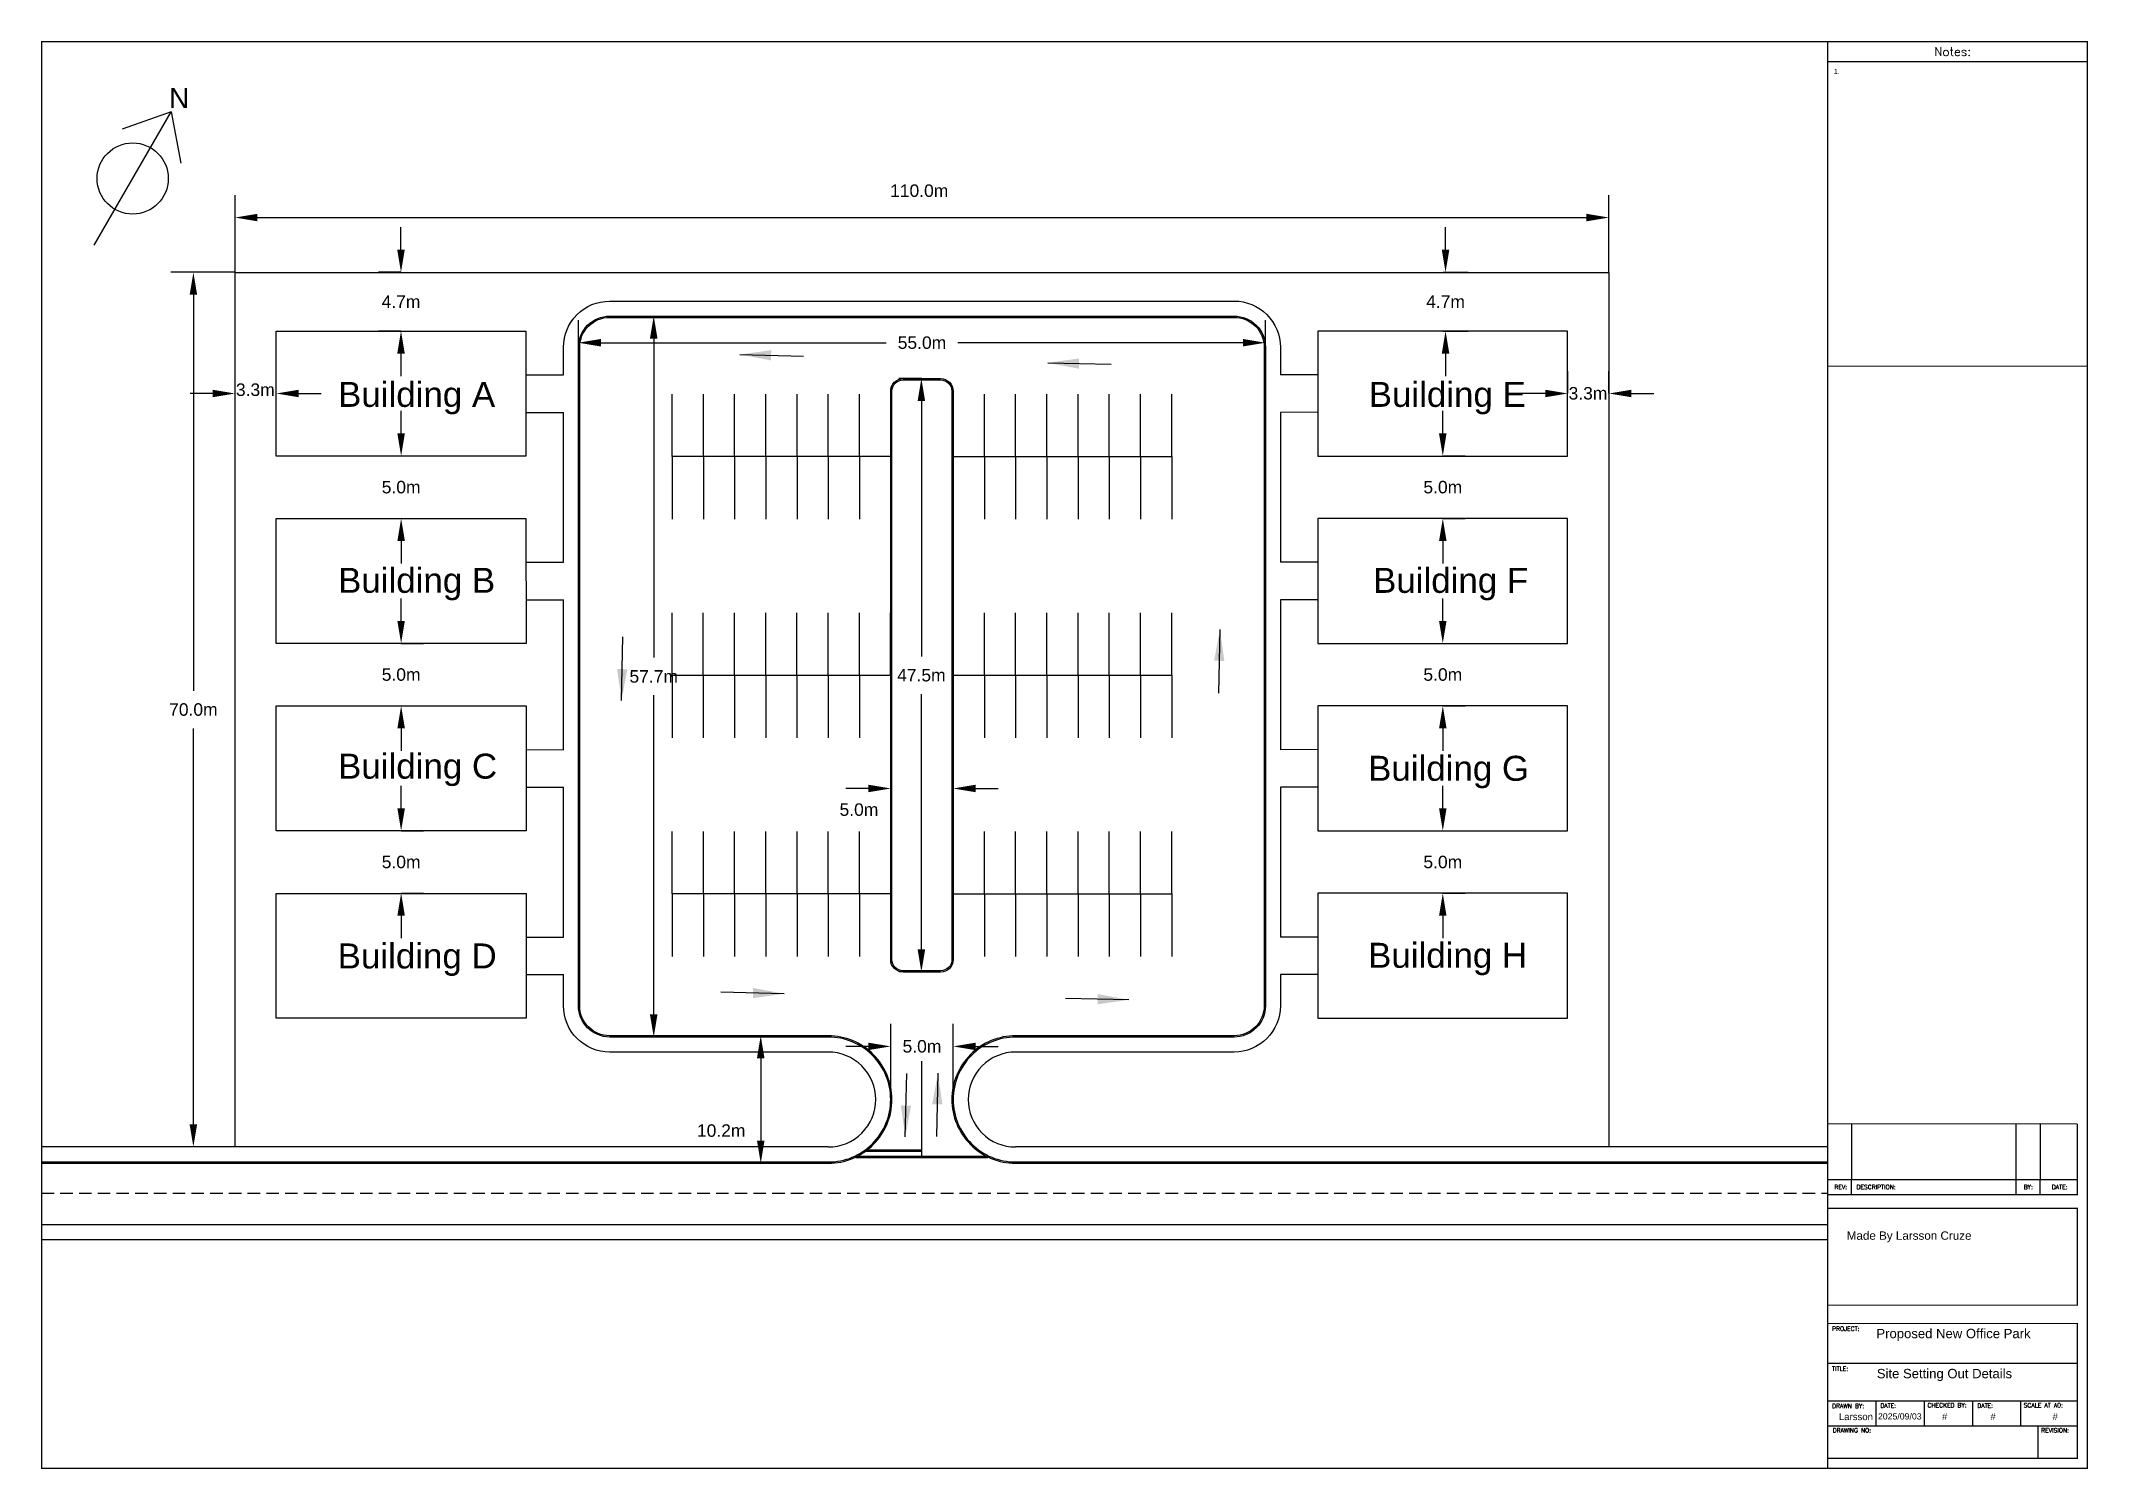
# Paper-space layout 'SiteLayout' of a CAD drawing. Header units: metres, sheet in millimetres. Extents: x 0 to 819, y 0 to 571.
# The model-space entities are those that its viewports show. They can reach past a viewport. Long polylines and large blocks are cut down to what shows.
import ezdxf

# ---------------------------------------------------------------- set-up
doc = ezdxf.new("R2010")
doc.units = ezdxf.units.M
doc.header["$MEASUREMENT"] = 0
doc.header["$PDMODE"] = 34
doc.header["$PDSIZE"] = 2
doc.linetypes.add('DASHED2', pattern=[0.375, 0.25, -0.125])
for name, color, linetype in [('BuildingOutline', 200, 'Continuous'), ('Dimensions', 7, 'Continuous'), ('NorthArrow', 18, 'Continuous'), ('Notes', 7, 'Continuous'), ('ParkingSpace', 9, 'Continuous'), ('RoadMarkings', 252, 'Continuous'), ('SiteBoundary', 10, 'Continuous'), ('Walkway', 104, 'Continuous'), ('YS-TEXT-LARGE', 250, 'Continuous'), ('YS-TEXT-MEDIUM', 6, 'Continuous'), ('YS-TEXT-SMALL', 2, 'Continuous'), ('YS-TITLEBLOCK-BORDERS', 154, 'Continuous'), ('YS-TITLEBLOCK-TEXT-NONEDITABLE', 154, 'Continuous')]:
    doc.layers.add(name, color=color, linetype=linetype)
doc.styles.add('ROMANS', font='romans.shx')
doc.styles.get("Standard").update_dxf_attribs({"font": 'arial.ttf'})
doc.styles.add('YS TEXT', font='arial.ttf')
doc.dimstyles.new('BuildingStyle', dxfattribs={"dimtxt": 2.5, "dimasz": 2.5, "dimexe": 2.5, "dimexo": 0.0625, "dimgap": 2.5, "dimtad": 0, "dimtih": 1, "dimtoh": 1, "dimdec": 0, "dimzin": 0, "dimdsep": 46, "dimtxsty": 'Standard', "dimcen": 0.09, "dimadec": 0, "dimazin": 0, "dimtfac": 1, "dimtdec": 0, "dimtofl": 0, "dimtmove": 2, "dimatfit": 3, "dimfxl": 1, "dimtolj": 1, "dimtzin": 0, "dimarcsym": 0})
doc.dimstyles.new('MyCustomSide', dxfattribs={"dimtxt": 5, "dimasz": 9, "dimexe": 9, "dimexo": 0.0625, "dimgap": 5, "dimtad": 0, "dimtih": 1, "dimtoh": 1, "dimdec": 1, "dimzin": 0, "dimdsep": 46, "dimtxsty": 'Standard', "dimcen": 0.09, "dimadec": 0, "dimazin": 0, "dimtfac": 1, "dimtdec": 1, "dimtofl": 0, "dimtmove": 2, "dimatfit": 3, "dimfxl": 1, "dimtolj": 1, "dimtzin": 0, "dimarcsym": 0})

# ---------------------------------------------------------------- blocks, each defined once
blk = doc.blocks.new('*D80')
at = {"layer": 'Defpoints', "color": 0, "transparency": 16777216}
for p in [(627.44, 500.58), (77.44, 478.67), (627.44, 478.67)]:
    blk.add_point(p, dxfattribs=at)
at = {"layer": 'Dimensions', "color": 0, "lineweight": -2, "transparency": 16777216}
for p, q in [((77.44, 478.74), (77.44, 509.58)), ((627.44, 478.74), (627.44, 509.58)), ((86.44, 500.58), (618.44, 500.58))]:
    blk.add_line(p, q, dxfattribs=at)
at = {"layer": 'Dimensions', "color": 0, "transparency": 16777216}
for points in [[(86.44, 502.08), (86.44, 499.08), (77.44, 500.58)], [(618.44, 502.08), (618.44, 499.08), (627.44, 500.58)]]:
    blk.add_solid(points, dxfattribs=at)
at = {"layer": 'Dimensions', "color": 0, "transparency": 16777216, "insert": (351.34, 511.31), "char_height": 5, "attachment_point": 5}
blk.add_mtext('\\A1;110.0m', dxfattribs=at)
blk = doc.blocks.new('*D81')
at = {"layer": 'Defpoints', "color": 0, "transparency": 16777216}
for p in [(60.77, 478.67), (77.44, 478.67), (77.44, 128.67)]:
    blk.add_point(p, dxfattribs=at)
at = {"layer": 'Dimensions', "color": 0, "lineweight": -2, "transparency": 16777216}
for p, q in [((77.38, 478.67), (51.77, 478.67)), ((60.77, 469.67), (60.77, 311.23)), ((60.77, 137.67), (60.77, 296.12)), ((77.38, 128.67), (51.77, 128.67))]:
    blk.add_line(p, q, dxfattribs=at)
at = {"layer": 'Dimensions', "color": 0, "transparency": 16777216}
for points in [[(59.27, 469.67), (62.27, 469.67), (60.77, 478.67)], [(59.27, 137.67), (62.27, 137.67), (60.77, 128.67)]]:
    blk.add_solid(points, dxfattribs=at)
at = {"layer": 'Dimensions', "color": 0, "transparency": 16777216, "insert": (60.77, 303.67), "char_height": 5, "attachment_point": 5}
blk.add_mtext('\\A1;70.0m', dxfattribs=at)
blk = doc.blocks.new('*D136')
at = {"layer": 'Defpoints', "color": 0, "transparency": 16777216}
for p in [(77.44, 430.17), (77.44, 430.17), (93.94, 430.17)]:
    blk.add_point(p, dxfattribs=at)
at = {"layer": 'Dimensions', "color": 0, "lineweight": -2, "transparency": 16777216}
for p, q in [((77.44, 430.24), (77.44, 439.17)), ((93.94, 430.24), (93.94, 439.17)), ((68.44, 430.17), (59.44, 430.17)), ((102.94, 430.17), (111.94, 430.17))]:
    blk.add_line(p, q, dxfattribs=at)
at = {"layer": 'Dimensions', "color": 0, "transparency": 16777216}
for points in [[(68.44, 431.67), (68.44, 428.67), (77.44, 430.17)], [(102.94, 431.67), (102.94, 428.67), (93.94, 430.17)]]:
    blk.add_solid(points, dxfattribs=at)
at = {"layer": 'Dimensions', "color": 0, "transparency": 16777216, "insert": (85.57, 431.66), "char_height": 5, "attachment_point": 5}
blk.add_mtext('\\A1;3.3m', dxfattribs=at)
blk = doc.blocks.new('*D137')
at = {"layer": 'Defpoints', "color": 0, "transparency": 16777216}
for p in [(143.94, 405.17), (143.94, 380.17), (143.94, 380.17)]:
    blk.add_point(p, dxfattribs=at)
at = {"layer": 'Dimensions', "color": 0, "lineweight": -2, "transparency": 16777216}
for p, q in [((143.94, 414.17), (143.94, 423.17)), ((144, 405.17), (152.94, 405.17)), ((144, 380.17), (152.94, 380.17)), ((143.94, 371.17), (143.94, 362.17))]:
    blk.add_line(p, q, dxfattribs=at)
at = {"layer": 'Dimensions', "color": 0, "transparency": 16777216}
for points in [[(142.44, 414.17), (145.44, 414.17), (143.94, 405.17)], [(142.44, 371.17), (145.44, 371.17), (143.94, 380.17)]]:
    blk.add_solid(points, dxfattribs=at)
at = {"layer": 'Dimensions', "color": 0, "transparency": 16777216, "insert": (143.94, 392.67), "char_height": 5, "attachment_point": 5}
blk.add_mtext('\\A1;5.0m', dxfattribs=at)
blk = doc.blocks.new('*D138')
at = {"layer": 'Defpoints', "color": 0, "transparency": 16777216}
for p in [(143.94, 330.17), (143.94, 330.17), (143.94, 305.17)]:
    blk.add_point(p, dxfattribs=at)
at = {"layer": 'Dimensions', "color": 0, "lineweight": -2, "transparency": 16777216}
for p, q in [((143.94, 339.17), (143.94, 348.17)), ((144, 330.17), (152.94, 330.17)), ((144, 305.17), (152.94, 305.17)), ((143.94, 296.17), (143.94, 287.17))]:
    blk.add_line(p, q, dxfattribs=at)
at = {"layer": 'Dimensions', "color": 0, "transparency": 16777216}
for points in [[(142.44, 339.17), (145.44, 339.17), (143.94, 330.17)], [(142.44, 296.17), (145.44, 296.17), (143.94, 305.17)]]:
    blk.add_solid(points, dxfattribs=at)
at = {"layer": 'Dimensions', "color": 0, "transparency": 16777216, "insert": (143.94, 317.67), "char_height": 5, "attachment_point": 5}
blk.add_mtext('\\A1;5.0m', dxfattribs=at)
blk = doc.blocks.new('*D139')
at = {"layer": 'Defpoints', "color": 0, "transparency": 16777216}
for p in [(143.94, 255.17), (143.94, 230.17), (143.94, 230.17)]:
    blk.add_point(p, dxfattribs=at)
at = {"layer": 'Dimensions', "color": 0, "lineweight": -2, "transparency": 16777216}
for p, q in [((143.94, 264.17), (143.94, 273.17)), ((144, 255.17), (152.94, 255.17)), ((144, 230.17), (152.94, 230.17)), ((143.94, 221.17), (143.94, 212.17))]:
    blk.add_line(p, q, dxfattribs=at)
at = {"layer": 'Dimensions', "color": 0, "transparency": 16777216}
for points in [[(142.44, 264.17), (145.44, 264.17), (143.94, 255.17)], [(142.44, 221.17), (145.44, 221.17), (143.94, 230.17)]]:
    blk.add_solid(points, dxfattribs=at)
at = {"layer": 'Dimensions', "color": 0, "transparency": 16777216, "insert": (143.94, 242.67), "char_height": 5, "attachment_point": 5}
blk.add_mtext('\\A1;5.0m', dxfattribs=at)
blk = doc.blocks.new('*D140')
at = {"layer": 'Defpoints', "color": 0, "transparency": 16777216}
for p in [(560.94, 478.67), (562.04, 478.67), (560.94, 455.17)]:
    blk.add_point(p, dxfattribs=at)
at = {"layer": 'Dimensions', "color": 0, "lineweight": -2, "transparency": 16777216}
for p, q in [((562.04, 487.67), (562.04, 496.67)), ((561, 478.67), (571.04, 478.67)), ((561, 455.17), (571.04, 455.17)), ((562.04, 446.17), (562.04, 437.17))]:
    blk.add_line(p, q, dxfattribs=at)
at = {"layer": 'Dimensions', "color": 0, "transparency": 16777216}
for points in [[(560.54, 487.67), (563.54, 487.67), (562.04, 478.67)], [(560.54, 446.17), (563.54, 446.17), (562.04, 455.17)]]:
    blk.add_solid(points, dxfattribs=at)
at = {"layer": 'Dimensions', "color": 0, "transparency": 16777216, "insert": (562.04, 466.92), "char_height": 5, "attachment_point": 5}
blk.add_mtext('\\A1;4.7m', dxfattribs=at)
blk = doc.blocks.new('*D141')
at = {"layer": 'Defpoints', "color": 0, "transparency": 16777216}
for p in [(560.94, 405.17), (560.94, 380.17), (560.94, 380.17)]:
    blk.add_point(p, dxfattribs=at)
at = {"layer": 'Dimensions', "color": 0, "lineweight": -2, "transparency": 16777216}
for p, q in [((560.94, 414.17), (560.94, 423.17)), ((561, 405.17), (569.94, 405.17)), ((561, 380.17), (569.94, 380.17)), ((560.94, 371.17), (560.94, 362.17))]:
    blk.add_line(p, q, dxfattribs=at)
at = {"layer": 'Dimensions', "color": 0, "transparency": 16777216}
for points in [[(559.44, 414.17), (562.44, 414.17), (560.94, 405.17)], [(559.44, 371.17), (562.44, 371.17), (560.94, 380.17)]]:
    blk.add_solid(points, dxfattribs=at)
at = {"layer": 'Dimensions', "color": 0, "transparency": 16777216, "insert": (560.94, 392.67), "char_height": 5, "attachment_point": 5}
blk.add_mtext('\\A1;5.0m', dxfattribs=at)
blk = doc.blocks.new('*D142')
at = {"layer": 'Defpoints', "color": 0, "transparency": 16777216}
for p in [(560.94, 330.17), (560.94, 305.17), (560.94, 305.17)]:
    blk.add_point(p, dxfattribs=at)
at = {"layer": 'Dimensions', "color": 0, "lineweight": -2, "transparency": 16777216}
for p, q in [((560.94, 339.17), (560.94, 348.17)), ((561, 330.17), (569.94, 330.17)), ((561, 305.17), (569.94, 305.17)), ((560.94, 296.17), (560.94, 287.17))]:
    blk.add_line(p, q, dxfattribs=at)
at = {"layer": 'Dimensions', "color": 0, "transparency": 16777216}
for points in [[(559.44, 339.17), (562.44, 339.17), (560.94, 330.17)], [(559.44, 296.17), (562.44, 296.17), (560.94, 305.17)]]:
    blk.add_solid(points, dxfattribs=at)
at = {"layer": 'Dimensions', "color": 0, "transparency": 16777216, "insert": (560.94, 317.67), "char_height": 5, "attachment_point": 5}
blk.add_mtext('\\A1;5.0m', dxfattribs=at)
blk = doc.blocks.new('*D143')
at = {"layer": 'Defpoints', "color": 0, "transparency": 16777216}
for p in [(560.94, 255.17), (560.94, 230.17), (560.94, 230.17)]:
    blk.add_point(p, dxfattribs=at)
at = {"layer": 'Dimensions', "color": 0, "lineweight": -2, "transparency": 16777216}
for p, q in [((560.94, 264.17), (560.94, 273.17)), ((561, 255.17), (569.94, 255.17)), ((561, 230.17), (569.94, 230.17)), ((560.94, 221.17), (560.94, 212.17))]:
    blk.add_line(p, q, dxfattribs=at)
at = {"layer": 'Dimensions', "color": 0, "transparency": 16777216}
for points in [[(559.44, 264.17), (562.44, 264.17), (560.94, 255.17)], [(559.44, 221.17), (562.44, 221.17), (560.94, 230.17)]]:
    blk.add_solid(points, dxfattribs=at)
at = {"layer": 'Dimensions', "color": 0, "transparency": 16777216, "insert": (560.94, 242.67), "char_height": 5, "attachment_point": 5}
blk.add_mtext('\\A1;5.0m', dxfattribs=at)
blk = doc.blocks.new('*D144')
at = {"layer": 'Defpoints', "color": 0, "transparency": 16777216}
for p in [(143.88, 478.67), (143.94, 478.67), (143.94, 455.17)]:
    blk.add_point(p, dxfattribs=at)
at = {"layer": 'Dimensions', "color": 0, "lineweight": -2, "transparency": 16777216}
for p, q in [((143.88, 487.67), (143.88, 496.67)), ((143.88, 478.67), (134.88, 478.67)), ((143.88, 455.17), (134.88, 455.17)), ((143.88, 446.17), (143.88, 437.17))]:
    blk.add_line(p, q, dxfattribs=at)
at = {"layer": 'Dimensions', "color": 0, "transparency": 16777216}
for points in [[(142.38, 487.67), (145.38, 487.67), (143.88, 478.67)], [(142.38, 446.17), (145.38, 446.17), (143.88, 455.17)]]:
    blk.add_solid(points, dxfattribs=at)
at = {"layer": 'Dimensions', "color": 0, "transparency": 16777216, "insert": (143.88, 466.92), "char_height": 5, "attachment_point": 5}
blk.add_mtext('\\A1;4.7m', dxfattribs=at)
blk = doc.blocks.new('*D145')
at = {"layer": 'Defpoints', "color": 0, "transparency": 16777216}
for p in [(610.94, 430.17), (627.44, 430.17), (627.44, 430.17)]:
    blk.add_point(p, dxfattribs=at)
at = {"layer": 'Dimensions', "color": 0, "lineweight": -2, "transparency": 16777216}
for p, q in [((610.94, 430.24), (610.94, 439.17)), ((627.44, 430.24), (627.44, 439.17)), ((601.94, 430.17), (592.94, 430.17)), ((636.44, 430.17), (645.44, 430.17))]:
    blk.add_line(p, q, dxfattribs=at)
at = {"layer": 'Dimensions', "color": 0, "transparency": 16777216}
for points in [[(601.94, 431.67), (601.94, 428.67), (610.94, 430.17)], [(636.44, 431.67), (636.44, 428.67), (627.44, 430.17)]]:
    blk.add_solid(points, dxfattribs=at)
at = {"layer": 'Dimensions', "color": 0, "transparency": 16777216, "insert": (619.06, 430.23), "char_height": 5, "attachment_point": 5}
blk.add_mtext('\\A1;3.3m', dxfattribs=at)
blk = doc.blocks.new('*D146')
at = {"layer": 'Defpoints', "color": 0, "transparency": 16777216}
for p in [(314.94, 173.17), (287.9, 122.17), (314.94, 122.17)]:
    blk.add_point(p, dxfattribs=at)
at = {"layer": 'Dimensions', "color": 0, "lineweight": -2, "transparency": 16777216}
for p, q in [((314.88, 173.17), (278.9, 173.17)), ((287.9, 164.17), (287.9, 131.17)), ((314.88, 122.17), (278.9, 122.17))]:
    blk.add_line(p, q, dxfattribs=at)
at = {"layer": 'Dimensions', "color": 0, "transparency": 16777216}
for points in [[(286.4, 164.17), (289.4, 164.17), (287.9, 173.17)], [(286.4, 131.17), (289.4, 131.17), (287.9, 122.17)]]:
    blk.add_solid(points, dxfattribs=at)
at = {"layer": 'Dimensions', "color": 0, "transparency": 16777216, "insert": (272.07, 135.17), "char_height": 5, "attachment_point": 5}
blk.add_mtext('\\A1;10.2m', dxfattribs=at)
blk = doc.blocks.new('*D147')
at = {"layer": 'Defpoints', "color": 0, "transparency": 16777216}
for p in [(364.94, 168.89), (339.94, 147.67), (364.94, 147.67)]:
    blk.add_point(p, dxfattribs=at)
at = {"layer": 'Dimensions', "color": 0, "lineweight": -2, "transparency": 16777216}
for p, q in [((339.94, 147.74), (339.94, 177.89)), ((364.94, 147.74), (364.94, 177.89)), ((330.94, 168.89), (321.94, 168.89)), ((373.94, 168.89), (382.94, 168.89))]:
    blk.add_line(p, q, dxfattribs=at)
at = {"layer": 'Dimensions', "color": 0, "transparency": 16777216}
for points in [[(330.94, 170.39), (330.94, 167.39), (339.94, 168.89)], [(373.94, 170.39), (373.94, 167.39), (364.94, 168.89)]]:
    blk.add_solid(points, dxfattribs=at)
at = {"layer": 'Dimensions', "color": 0, "transparency": 16777216, "insert": (352.44, 168.89), "char_height": 5, "attachment_point": 5}
blk.add_mtext('\\A1;5.0m', dxfattribs=at)
blk = doc.blocks.new('*D149')
at = {"layer": 'Defpoints', "color": 0, "transparency": 16777216}
for p in [(214.94, 448.67), (489.94, 450.49), (489.94, 448.67)]:
    blk.add_point(p, dxfattribs=at)
at = {"layer": 'Dimensions', "color": 0, "lineweight": -2, "transparency": 16777216}
for p, q in [((214.94, 448.74), (214.94, 459.49)), ((489.94, 448.74), (489.94, 459.49)), ((223.94, 450.49), (338.1, 450.49)), ((480.94, 450.49), (366.78, 450.49))]:
    blk.add_line(p, q, dxfattribs=at)
at = {"layer": 'Dimensions', "color": 0, "transparency": 16777216}
for points in [[(223.94, 451.99), (223.94, 448.99), (214.94, 450.49)], [(480.94, 451.99), (480.94, 448.99), (489.94, 450.49)]]:
    blk.add_solid(points, dxfattribs=at)
at = {"layer": 'Dimensions', "color": 0, "transparency": 16777216, "insert": (352.44, 450.49), "char_height": 5, "attachment_point": 5}
blk.add_mtext('\\A1;55.0m', dxfattribs=at)
blk = doc.blocks.new('*D150')
at = {"layer": 'Defpoints', "color": 0, "transparency": 16777216}
for p in [(227.44, 461.17), (227.44, 172.67), (245.06, 172.67)]:
    blk.add_point(p, dxfattribs=at)
at = {"layer": 'Dimensions', "color": 0, "lineweight": -2, "transparency": 16777216}
for p, q in [((227.5, 461.17), (254.06, 461.17)), ((245.06, 452.17), (245.06, 324.47)), ((245.06, 181.67), (245.06, 309.38)), ((227.5, 172.67), (254.06, 172.67))]:
    blk.add_line(p, q, dxfattribs=at)
at = {"layer": 'Dimensions', "color": 0, "transparency": 16777216}
for points in [[(243.56, 452.17), (246.56, 452.17), (245.06, 461.17)], [(243.56, 181.67), (246.56, 181.67), (245.06, 172.67)]]:
    blk.add_solid(points, dxfattribs=at)
at = {"layer": 'Dimensions', "color": 0, "transparency": 16777216, "insert": (245.06, 316.92), "char_height": 5, "attachment_point": 5}
blk.add_mtext('\\A1;57.7m', dxfattribs=at)
blk = doc.blocks.new('*D151')
at = {"layer": 'Defpoints', "color": 0, "transparency": 16777216}
for p in [(352.44, 436.17), (352.21, 198.67), (352.44, 198.67)]:
    blk.add_point(p, dxfattribs=at)
at = {"layer": 'Dimensions', "color": 0, "lineweight": -2, "transparency": 16777216}
for p, q in [((352.38, 436.17), (343.21, 436.17)), ((352.21, 427.17), (352.21, 324.97)), ((352.21, 207.67), (352.21, 309.88)), ((352.38, 198.67), (343.21, 198.67))]:
    blk.add_line(p, q, dxfattribs=at)
at = {"layer": 'Dimensions', "color": 0, "transparency": 16777216}
for points in [[(350.71, 427.17), (353.71, 427.17), (352.21, 436.17)], [(350.71, 207.67), (353.71, 207.67), (352.21, 198.67)]]:
    blk.add_solid(points, dxfattribs=at)
at = {"layer": 'Dimensions', "color": 0, "transparency": 16777216, "insert": (352.21, 317.42), "char_height": 5, "attachment_point": 5}
blk.add_mtext('\\A1;47.5m', dxfattribs=at)
blk = doc.blocks.new('*D152')
at = {"layer": 'Defpoints', "color": 0, "transparency": 16777216}
for p in [(364.94, 272.11), (339.94, 242.42), (364.94, 242.42)]:
    blk.add_point(p, dxfattribs=at)
at = {"layer": 'Dimensions', "color": 0, "lineweight": -2, "transparency": 16777216}
for p, q in [((339.94, 242.49), (339.94, 281.11)), ((364.94, 242.49), (364.94, 281.11)), ((330.94, 272.11), (321.94, 272.11)), ((373.94, 272.11), (382.94, 272.11))]:
    blk.add_line(p, q, dxfattribs=at)
at = {"layer": 'Dimensions', "color": 0, "transparency": 16777216}
for points in [[(330.94, 273.61), (330.94, 270.61), (339.94, 272.11)], [(373.94, 273.61), (373.94, 270.61), (364.94, 272.11)]]:
    blk.add_solid(points, dxfattribs=at)
at = {"layer": 'Dimensions', "color": 0, "transparency": 16777216, "insert": (327.21, 263.62), "char_height": 5, "attachment_point": 5}
blk.add_mtext('\\A1;5.0m', dxfattribs=at)
blk = doc.blocks.new('ParkingSpaces')
at = {"layer": 'ParkingSpace'}
for points in [[(-17.5, 0), (-17.5, 5)], [(-15, 0), (-15, 5)], [(-12.5, 0), (-12.5, 5)], [(-10, 0), (-10, 5)], [(-7.5, 0), (-7.5, 5)], [(-5, 0), (-5, 5)], [(-2.5, 0), (-2.5, 5)], [(-2.5, 0), (-2.5, 5)], [(0, 0), (0, 5)], [(0, 0), (-17.5, 0)], [(0, 0), (-17.5, 0)], [(0, 0), (0, -5)], [(-17.5, 0), (-17.5, -5)], [(-15, 0), (-15, -5)], [(-12.5, 0), (-12.5, -5)], [(-10, 0), (-10, -5)], [(-7.5, 0), (-7.5, -5)], [(-5, 0), (-5, -5)], [(-2.5, 0), (-2.5, -5)], [(-2.5, 0), (-2.5, -5)]]:
    blk.add_lwpolyline(points, dxfattribs=at)

msp = doc.modelspace()

# ---------------------------------------------------------------- linework, layer by layer
for p, q in [((100441.9, 50255.13), (100054.13, 50031.25)), ((100041.14, 50023.75), (99558.1, 49744.87))]:
    msp.add_line(p, q)
for points in [[(100054.73, 50030.21), (100442.53, 50254.11)], [(100054.78, 50030.12), (100442.58, 50254.02)], [(99561.35, 49739.58), (100445.15, 50249.85)], [(99561.98, 49738.56), (100445.78, 50248.83)], [(99558.73, 49743.85), (100041.74, 50022.71)], [(99558.78, 49743.76), (100041.79, 50022.62)]]:
    msp.add_lwpolyline(points)
at = {"linetype": 'DASHED2', "ltscale": 100}
msp.add_lwpolyline([(99560.04, 49741.71), (100443.84, 50251.98)], dxfattribs=at)
at = {"layer": 'BuildingOutline'}
for points in [[(100059.75, 50109.9), (100042.43, 50099.9), (100047.43, 50091.24), (100064.75, 50101.24)], [(100067.25, 50096.91), (100049.93, 50086.91), (100054.93, 50078.25), (100072.25, 50088.25)], [(100074.75, 50083.92), (100057.43, 50073.92), (100062.43, 50065.26), (100079.75, 50075.26)], [(100082.25, 50070.93), (100064.93, 50060.93), (100069.93, 50052.27), (100087.25, 50062.27)], [(99970.21, 50058.2), (99987.53, 50068.2), (99992.53, 50059.54), (99975.21, 50049.54)], [(99977.71, 50045.21), (99995.03, 50055.21), (100000.03, 50046.55), (99982.71, 50036.55)], [(99985.21, 50032.22), (100002.53, 50042.22), (100007.53, 50033.56), (99990.21, 50023.56)], [(99992.71, 50019.23), (100010.03, 50029.23), (100015.03, 50020.57), (99997.71, 50010.57)]]:
    msp.add_lwpolyline(points, close=True, dxfattribs=at)
at = {"layer": 'RoadMarkings'}
msp.add_lwpolyline([(100048.03, 50026.81), (100044.2, 50033.45)], dxfattribs=at)
at = {"layer": 'RoadMarkings', "linetype": 'DASHED2', "ltscale": 1.6, "const_width": 0.2}
for points in [[(100043.44, 50024.16), (100052.62, 50029.46)], [(100043.91, 50025.01), (100047.78, 50027.24)]]:
    msp.add_lwpolyline(points, dxfattribs=at)
at = {"layer": 'SiteBoundary'}
for points in [[(99965, 50060.62), (100060.26, 50115.62)], [(100060.26, 50115.62), (100095.26, 50055)], [(99965, 50060.62), (100000, 50000)]]:
    msp.add_lwpolyline(points, dxfattribs=at)
at = {"layer": 'Walkway'}
for points in [[(99991.88, 50066.67), (99990.78, 50068.58, -0.414214), (99992.13, 50073.63), (100035.43, 50098.63, -0.414214), (100040.49, 50097.28), (100041.59, 50095.37)], [(100041.74, 50022.71, 0.414214), (100043.57, 50029.54), (100043.57, 50029.54, 0.414214), (100036.74, 50031.37), (100021.58, 50022.62, -0.414214), (100018.17, 50023.54), (99991.82, 50069.18, -0.414214), (99992.73, 50072.59), (100036.03, 50097.59, -0.414214), (100039.45, 50096.68), (100065.8, 50051.04, -0.414214), (100064.88, 50047.62), (100049.73, 50038.87, 0.414214), (100047.9, 50032.04), (100047.9, 50032.04, 0.414214), (100054.73, 50030.21)], [(100041.79, 50022.62, 0.414214), (100043.65, 50029.59, 0.414214), (100036.69, 50031.46), (100021.53, 50022.71, -0.414214), (100018.25, 50023.59), (99991.9, 50069.23, -0.414214), (99992.78, 50072.5), (100036.08, 50097.5, -0.414214), (100039.36, 50096.63), (100065.71, 50050.99, -0.414214), (100064.83, 50047.71), (100049.68, 50038.96, 0.414214), (100047.81, 50031.99, 0.414214), (100054.78, 50030.12)], [(100065.59, 50053.8), (100066.84, 50051.64, -0.414214), (100065.48, 50046.58), (100050.33, 50037.83, 0.414214), (100048.94, 50032.64, 0.414214), (100054.13, 50031.25)], [(100041.14, 50023.75, 0.414214), (100042.53, 50028.94, 0.414214), (100037.34, 50030.33), (100022.18, 50021.58, -0.414214), (100017.13, 50022.94), (100015.88, 50025.1)]]:
    msp.add_lwpolyline(points, format="xyb", dxfattribs=at)
for points in [[(100044.18, 50096.87), (100041.59, 50095.37)], [(100045.68, 50094.27), (100043.09, 50092.77)], [(100043.09, 50092.77), (100049.09, 50082.38)], [(100051.68, 50083.88), (100049.09, 50082.38)], [(100053.18, 50081.28), (100050.59, 50079.78)], [(100050.59, 50079.78), (100056.59, 50069.39)], [(100059.18, 50070.89), (100056.59, 50069.39)], [(100060.68, 50068.29), (100058.09, 50066.79)], [(100058.09, 50066.79), (100064.09, 50056.4)], [(99989.28, 50065.17), (99991.88, 50066.67)], [(99990.78, 50062.57), (99993.38, 50064.07)], [(99999.38, 50053.68), (99993.38, 50064.07)], [(100066.68, 50057.9), (100064.09, 50056.4)], [(100068.18, 50055.3), (100065.59, 50053.8)], [(99996.78, 50052.18), (99999.38, 50053.68)], [(99998.28, 50049.58), (100000.88, 50051.08)], [(100006.88, 50040.69), (100000.88, 50051.08)], [(100004.28, 50039.19), (100006.88, 50040.69)], [(100005.78, 50036.59), (100008.38, 50038.09)], [(100014.38, 50027.7), (100008.38, 50038.09)], [(100011.78, 50026.2), (100014.38, 50027.7)], [(100013.28, 50023.6), (100015.88, 50025.1)]]:
    msp.add_lwpolyline(points, dxfattribs=at)
for points in [[(100015.58, 50080.01), (100018.18, 50081.51, -0.414214), (100019.55, 50081.14), (100042.3, 50041.74, -0.414214), (100041.93, 50040.37), (100039.33, 50038.87, -0.414214), (100037.97, 50039.24), (100015.22, 50078.64, -0.414214)], [(100015.63, 50079.92), (100018.23, 50081.42, -0.414214), (100019.46, 50081.09), (100042.21, 50041.69, -0.414214), (100041.88, 50040.46), (100039.28, 50038.96, -0.414214), (100038.05, 50039.29), (100015.3, 50078.69, -0.414214)]]:
    msp.add_lwpolyline(points, format="xyb", close=True, dxfattribs=at)

# ---------------------------------------------------------------- block references
at = {"layer": 'Walkway', "xscale": -1}
for p, rotation in [((100022.17, 50076.6), 29.99999999999326), ((100030.92, 50061.44), 29.99999999999326), ((100035.34, 50043.79), 209.9999999999852)]:
    msp.add_blockref('ParkingSpaces', p, dxfattribs=dict(at, rotation=rotation))
at = {"layer": 'Walkway'}
for p, rotation in [((100017.84, 50074.1), 30.00000000000242), ((100026.59, 50058.94), 30.00000000000242), ((100039.67, 50046.29), 210.0000000000328)]:
    msp.add_blockref('ParkingSpaces', p, dxfattribs=dict(at, rotation=rotation))

# ---------------------------------------------------------------- leaders
at = {"layer": 'RoadMarkings'}
for points in [[(100024.98, 50086.89), (100029.44, 50089.33)], [(100003.3, 50075.14), (100007.76, 50077.58)], [(100047.59, 50075.29), (100050.03, 50070.84)], [(100008.93, 50046.43), (100006.49, 50050.88)], [(100056.09, 50045.98), (100051.64, 50043.54)], [(100031.95, 50032.61), (100027.5, 50030.17)], [(100045.79, 50033.26), (100048.23, 50028.81)], [(100046.07, 50027.54), (100043.63, 50031.99)]]:
    msp.add_leader(points, dimstyle='BuildingStyle', override={"dimgap": 2.5, "dimtad": 0}, dxfattribs=at)

psp = doc.layouts.new('SiteLayout')

# ---------------------------------------------------------------- linework, layer by layer
psp.add_line((715, 571), (715, 0))
at = {"layer": 'NorthArrow'}
for points in [[(21.08, 489.52), (51.9, 542.9)], [(51.9, 542.9), (32.24, 535.99)], [(51.9, 542.9), (55.75, 522.41)]]:
    psp.add_lwpolyline(points, dxfattribs=at)
psp.add_circle((36.49, 516.21), 14.24, dxfattribs=at)
at = {"layer": 'YS-TITLEBLOCK-BORDERS', "linetype": 'Continuous'}
for p, q in [((715, 571), (815, 571)), ((715, 27), (750.76, 27))]:
    psp.add_line(p, q, dxfattribs=at)
at = {"layer": 'YS-TITLEBLOCK-BORDERS', "color": 7, "linetype": 'Continuous'}
for p, q in [((715, 563), (819, 563)), ((724.61, 109.59), (724.61, 115.59)), ((790.42, 109.59), (790.42, 115.59)), ((800.14, 109.59), (800.14, 115.59)), ((715, 109.59), (815, 109.59)), ((815, 42), (715, 42)), ((715, 27), (815, 27)), ((734.31, 27), (734.31, 17)), ((753.62, 27), (753.62, 17)), ((772.93, 27), (772.93, 17)), ((792.25, 27), (792.25, 17)), ((715, 17), (815, 17)), ((799.18, 17), (799.18, 4))]:
    psp.add_line(p, q, dxfattribs=at)
at = {"layer": 'YS-TITLEBLOCK-BORDERS', "color": 7, "linetype": 'Continuous', "const_width": 0.5}
for points in [[(0, 571), (819, 571), (819, 0), (0, 0)], [(715, 571), (819, 571), (819, 441.1), (715, 441.1)], [(715, 104.07), (815, 104.07), (815, 65.32), (715, 65.32)]]:
    psp.add_lwpolyline(points, close=True, dxfattribs=at)
for points in [[(715, 115.59), (715, 137.89)], [(715, 137.89), (815, 137.89)], [(724.61, 115.59), (724.61, 137.89)], [(790.42, 115.59), (790.42, 137.89)], [(800.14, 115.59), (800.14, 137.89)], [(815, 115.59), (815, 137.89)], [(715, 115.59), (715, 109.59), (815, 109.59), (815, 115.59), (715, 115.59)], [(815, 4), (815, 58), (715, 58), (715, 4), (815, 4)]]:
    psp.add_lwpolyline(points, dxfattribs=at)

# ---------------------------------------------------------------- texts
at = {"layer": 'NorthArrow', "insert": (51.02, 552.43), "char_height": 8, "attachment_point": 1}
psp.add_mtext_dynamic_manual_height_columns('N', width=7, gutter_width=1, heights=[0], dxfattribs=at)
at = {"layer": 'Notes', "char_height": 10, "attachment_point": 1}
for s, insert in [('Building A', (118.7, 434.82)), ('Building E', (531.29, 434.82)), ('Building B', (118.7, 360.4)), ('Building F', (533.03, 360.39)), ('Building C', (118.7, 286.04)), ('Building G', (531.04, 285.18)), ('Building D', (118.54, 210.09)), ('Building H', (531.04, 210.35))]:
    psp.add_mtext_dynamic_manual_height_columns(s, width=66.7228, gutter_width=1, heights=[0], dxfattribs=dict(at, insert=insert))
at = {"layer": 'YS-TEXT-LARGE', "linetype": 'Continuous', "insert": (722.65, 94.84), "char_height": 7.5, "width": 52.6104, "attachment_point": 1, "style": 'YS TEXT'}
psp.add_mtext('{\\H0.44444x;Made By Larsson Cruze\\P\\pxsm1;\\P\\H0.68751x; }', dxfattribs=at)
at = {"layer": 'YS-TEXT-MEDIUM', "color": 5, "style": 'YS TEXT'}
for s, insert, char_height, width, attachment_point in [('Proposed New Office Park', (734.53, 55.86), 3.75, 77.1539, 1), ('Site Setting Out Details', (734.69, 39.83), 3.75, 75.083, 1), ('2025/09/03', (743.88, 22.08), 2.5, 5.6173, 2), ('#', (761.84, 22.08), 2.75, 10.5158, 2), ('#', (781.2, 22.08), 2.75, 7.5145, 2), ('#', (806.09, 22.08), 2.75, 12.6612, 2)]:
    psp.add_mtext(s, dxfattribs=dict(at, insert=insert, char_height=char_height, width=width, attachment_point=attachment_point))
at = {"layer": 'YS-TEXT-MEDIUM', "color": 5, "insert": (726.32, 22.08), "char_height": 2.75, "attachment_point": 2, "style": 'YS TEXT'}
psp.add_mtext('Larsson ', dxfattribs=at)
at = {"layer": 'YS-TEXT-SMALL', "color": 5, "insert": (717.49, 560.04), "char_height": 2, "width": 9.673, "attachment_point": 1, "style": 'YS TEXT'}
psp.add_mtext('\\pxi-3,l3,t3;1.^I', dxfattribs=at)
at = {"layer": 'YS-TITLEBLOCK-TEXT-NONEDITABLE', "color": 7, "linetype": 'Continuous', "insert": (765, 567), "char_height": 3.5, "width": 68.47, "attachment_point": 5, "style": 'ROMANS'}
psp.add_mtext('Notes:', dxfattribs=at)
at = {"layer": 'YS-TITLEBLOCK-TEXT-NONEDITABLE', "linetype": 'Continuous', "char_height": 1.75, "style": 'ROMANS'}
for s, insert, width, attachment_point in [('REV:', (720.25, 112.59), 42.25, 5), ('DESCRIPTION:', (726.58, 112.59), 42.25, 4), ('BY:', (795.3, 112.59), 42.25, 5), ('DATE:', (807.91, 112.59), 42.25, 5), ('PROJECT:', (716.79, 56.77), 37.6786, 1), ('TITLE:', (716.79, 40.77), 37.6786, 1), ('DRAWN BY:', (716.79, 25.88), 37.6786, 1), ('DATE:', (736.1, 26.02), 37.4556, 1), ('CHECKED BY:', (754.98, 26.17), 37.6786, 1), ('DATE:', (774.9, 26.02), 37.4556, 1), ('SCALE AT A0:', (793.47, 26.15), 37.6786, 1), ('DRAWING NO:', (717.02, 16.12), 37.6786, 1), ('REVISION:', (800.51, 16.12), 37.6786, 1)]:
    psp.add_mtext(s, dxfattribs=dict(at, insert=insert, width=width, attachment_point=attachment_point))

# ---------------------------------------------------------------- dimensions: what is measured, and where the dimension line sits
at = {"layer": 'Dimensions'}
for base, p1, p2, picture, middle in [((627.44, 500.58), (77.44, 478.67), (627.44, 478.67), '*D80', (351.34, 511.31)), ((77.44, 430.17), (93.94, 430.17), (77.44, 430.17), '*D136', (85.57, 431.66)), ((627.44, 430.17), (610.94, 430.17), (627.44, 430.17), '*D145', (619.06, 430.23)), ((364.94, 272.11), (339.94, 242.42), (364.94, 242.42), '*D152', (327.21, 263.62))]:
    dim = psp.add_linear_dim(base=base, p1=p1, p2=p2, dimstyle='MyCustomSide', override={"dimlfac": -0.2, "dimpost": '<>m'}, dxfattribs=at)
    dim.commit()
    dim.dimension.update_dxf_attribs({"geometry": picture, "text_midpoint": middle, "dimtype": 160})
for base, p1, p2, picture, middle in [((143.88, 478.67), (143.94, 455.17), (143.94, 478.67), '*D144', (143.88, 466.92)), ((562.04, 478.67), (560.94, 455.17), (560.94, 478.67), '*D140', (562.04, 466.92)), ((60.77, 478.67), (77.44, 128.67), (77.44, 478.67), '*D81', (60.77, 303.67)), ((245.06, 172.67), (227.44, 461.17), (227.44, 172.67), '*D150', (245.06, 316.92)), ((352.21, 198.67), (352.44, 436.17), (352.44, 198.67), '*D151', (352.21, 317.42)), ((143.94, 380.17), (143.94, 405.17), (143.94, 380.17), '*D137', (143.94, 392.67)), ((560.94, 380.17), (560.94, 405.17), (560.94, 380.17), '*D141', (560.94, 392.67)), ((143.94, 330.17), (143.94, 305.17), (143.94, 330.17), '*D138', (143.94, 317.67)), ((560.94, 305.17), (560.94, 330.17), (560.94, 305.17), '*D142', (560.94, 317.67)), ((143.94, 230.17), (143.94, 255.17), (143.94, 230.17), '*D139', (143.94, 242.67)), ((560.94, 230.17), (560.94, 255.17), (560.94, 230.17), '*D143', (560.94, 242.67))]:
    dim = psp.add_linear_dim(base=base, p1=p1, p2=p2, angle=90, dimstyle='MyCustomSide', override={"dimlfac": -0.2, "dimpost": '<>m'}, dxfattribs=at)
    dim.commit()
    dim.dimension.update_dxf_attribs({"geometry": picture, "text_midpoint": middle})
for base, p1, p2, picture, middle in [((489.94, 450.49), (214.94, 448.67), (489.94, 448.67), '*D149', (352.44, 450.49)), ((364.94, 168.89), (339.94, 147.67), (364.94, 147.67), '*D147', (352.44, 168.89))]:
    dim = psp.add_linear_dim(base=base, p1=p1, p2=p2, dimstyle='MyCustomSide', override={"dimlfac": -0.2, "dimpost": '<>m'}, dxfattribs=at)
    dim.commit()
    dim.dimension.update_dxf_attribs({"geometry": picture, "text_midpoint": middle})
dim = psp.add_linear_dim(base=(287.9, 122.17), p1=(314.94, 173.17), p2=(314.94, 122.17), angle=90, dimstyle='MyCustomSide', override={"dimlfac": -0.2, "dimpost": '<>m'}, dxfattribs=at)
dim.commit()
dim.dimension.update_dxf_attribs({"geometry": '*D146', "text_midpoint": (272.07, 135.17), "dimtype": 160})

# ---------------------------------------------------------------- viewports
at = {"layer": '0', "view_target_point": (100001.94, 49996.85), "view_twist_angle": 330}
psp.add_viewport(center=(357.5, 285.5), size=(715, 571.0026), view_center_point=(55.91, 35.07), view_height=114.2005, dxfattribs=at)

doc.saveas('drawing.dxf')
